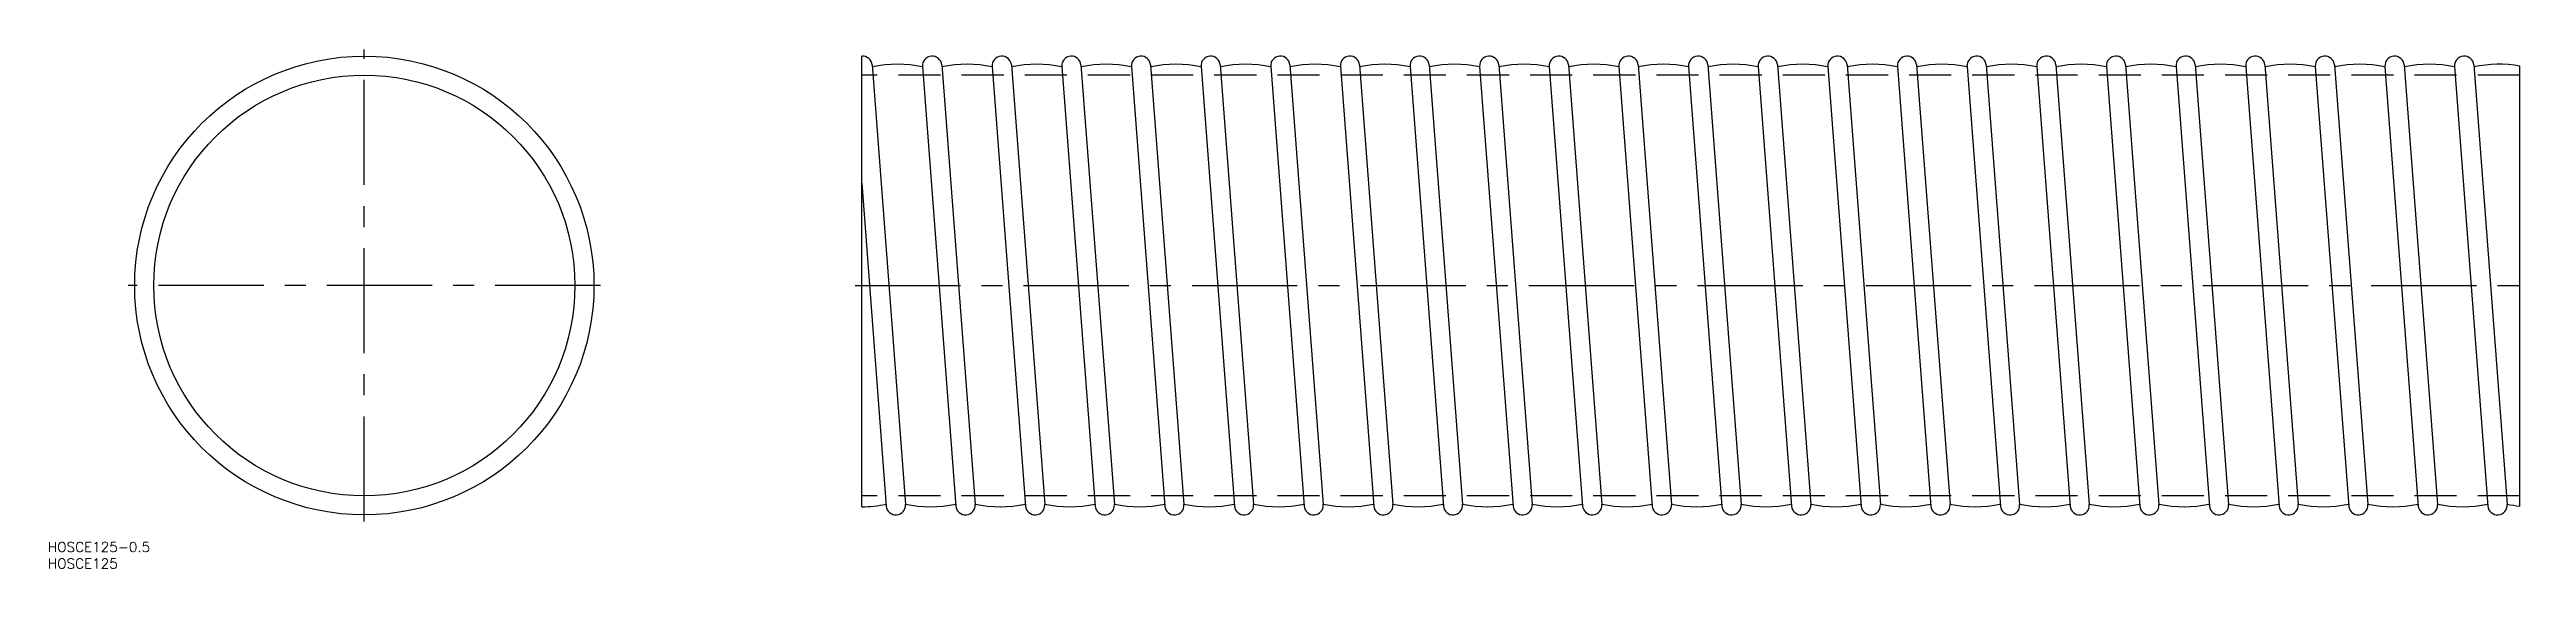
# Model space of a CAD drawing. Extents: x -95 to 652, y -85 to 71.
import ezdxf

# ---------------------------------------------------------------- set-up
doc = ezdxf.new("R2010")
doc.units = 0
doc.linetypes.add('CENTER', pattern=[50.8, 31.75, -6.35, 6.35, -6.35])
doc.linetypes.add('DASHED', pattern=[19.05, 12.7, -6.35])
doc.layers.get('0').update_dxf_attribs({"linetype": 'CONTINUOUS'})
doc.layers.add('CENTER', color=1, linetype='CENTER')
doc.styles.get("Standard").update_dxf_attribs({"font": 'txt.shx', "height": 3, "bigfont": 'bigfont.shx'})

msp = doc.modelspace()

# ---------------------------------------------------------------- linework, layer by layer
at = {"color": 7, "linetype": 'CONTINUOUS'}
for p, q in [((150, -66.8), (150, 69.24)), ((153.11, 66.57), (163.17, -66.13)), ((168.33, 66.13), (178.39, -66.57)), ((174.11, 66.57), (184.17, -66.13)), ((189.33, 66.13), (199.39, -66.57)), ((195.11, 66.57), (205.17, -66.13)), ((210.33, 66.13), (220.39, -66.57)), ((216.11, 66.57), (226.17, -66.13)), ((231.33, 66.13), (241.39, -66.57)), ((237.11, 66.57), (247.17, -66.13)), ((252.33, 66.13), (262.39, -66.57)), ((258.11, 66.57), (268.17, -66.13)), ((273.33, 66.13), (283.39, -66.57)), ((279.11, 66.57), (289.17, -66.13)), ((294.33, 66.13), (304.39, -66.57)), ((300.11, 66.57), (310.17, -66.13)), ((315.33, 66.13), (325.39, -66.57)), ((321.11, 66.57), (331.17, -66.13)), ((336.33, 66.13), (346.39, -66.57)), ((342.11, 66.57), (352.17, -66.13)), ((357.33, 66.13), (367.39, -66.57)), ((363.11, 66.57), (373.17, -66.13)), ((378.33, 66.13), (388.39, -66.57)), ((384.11, 66.57), (394.17, -66.13)), ((399.33, 66.13), (409.39, -66.57)), ((405.11, 66.57), (415.17, -66.13)), ((420.33, 66.13), (430.39, -66.57)), ((426.11, 66.57), (436.17, -66.13)), ((441.33, 66.13), (451.39, -66.57)), ((447.11, 66.57), (457.17, -66.13)), ((462.33, 66.13), (472.39, -66.57)), ((468.11, 66.57), (478.17, -66.13)), ((483.33, 66.13), (493.39, -66.57)), ((489.11, 66.57), (499.17, -66.13)), ((504.33, 66.13), (514.39, -66.57)), ((510.11, 66.57), (520.17, -66.13)), ((525.33, 66.13), (535.39, -66.57)), ((531.11, 66.57), (541.17, -66.13)), ((546.33, 66.13), (556.39, -66.57)), ((552.11, 66.57), (562.17, -66.13)), ((567.33, 66.13), (577.39, -66.57)), ((573.11, 66.57), (583.17, -66.13)), ((588.33, 66.13), (598.39, -66.57)), ((594.11, 66.57), (604.17, -66.13)), ((609.33, 66.13), (619.39, -66.57)), ((615.11, 66.57), (625.17, -66.13)), ((630.33, 66.13), (640.39, -66.57)), ((636.11, 66.57), (646.17, -66.13)), ((650, -66.61), (650, 66.26)), ((150, 30.89), (157.39, -66.57))]:
    msp.add_line(p, q, dxfattribs=at)
at = {"color": 3, "linetype": 'DASHED'}
for p, q in [((650, 63.5), (150, 63.5)), ((650, -63.5), (150, -63.5))]:
    msp.add_line(p, q, dxfattribs=at)
at = {"color": 7, "linetype": 'CONTINUOUS'}
for radius in [69.25, 63.5]:
    msp.add_circle((0, 0), radius, dxfattribs=at)
for centre, radius, start, end in [((150.22, 66.35), 2.9, 4.33543, 94.3479), ((171.22, 66.35), 2.9, 4.33543, 184.33543), ((192.22, 66.35), 2.9, 4.33543, 184.33543), ((213.22, 66.35), 2.9, 4.33543, 184.33543), ((234.22, 66.35), 2.9, 4.33543, 184.33543), ((255.22, 66.35), 2.9, 4.33543, 184.33543), ((276.22, 66.35), 2.9, 4.33543, 184.33543), ((297.22, 66.35), 2.9, 4.33543, 184.33543), ((318.22, 66.35), 2.9, 4.33543, 184.33543), ((339.22, 66.35), 2.9, 4.33543, 184.33543), ((360.22, 66.35), 2.9, 4.33543, 184.33543), ((381.22, 66.35), 2.9, 4.33543, 184.33543), ((402.22, 66.35), 2.9, 4.33543, 184.33543), ((423.22, 66.35), 2.9, 4.33543, 184.33543), ((444.22, 66.35), 2.9, 4.33543, 184.33543), ((465.22, 66.35), 2.9, 4.33543, 184.33543), ((486.22, 66.35), 2.9, 4.33543, 184.33543), ((507.22, 66.35), 2.9, 4.33543, 184.33543), ((528.22, 66.35), 2.9, 4.33543, 184.33543), ((549.22, 66.35), 2.9, 4.33543, 184.33543), ((570.22, 66.35), 2.9, 4.33543, 184.33543), ((591.22, 66.35), 2.9, 4.33543, 184.33543), ((612.22, 66.35), 2.9, 4.33543, 184.33543), ((633.22, 66.35), 2.9, 4.33543, 184.33543), ((160.75, 30.38), 36.42, 77.96816, 102.03184), ((181.75, 30.38), 36.42, 77.96816, 102.03184), ((202.75, 30.38), 36.42, 77.96816, 102.03184), ((223.75, 30.38), 36.42, 77.96816, 102.03184), ((244.75, 30.38), 36.42, 77.96816, 102.03184), ((265.75, 30.38), 36.42, 77.96816, 102.03184), ((286.75, 30.38), 36.42, 77.96816, 102.03184), ((307.75, 30.38), 36.42, 77.96816, 102.03184), ((328.75, 30.38), 36.42, 77.96816, 102.03184), ((349.75, 30.38), 36.42, 77.96816, 102.03184), ((370.75, 30.38), 36.42, 77.96816, 102.03184), ((391.75, 30.38), 36.42, 77.96816, 102.03184), ((412.75, 30.38), 36.42, 77.96816, 102.03184), ((433.75, 30.38), 36.42, 77.96816, 102.03184), ((454.75, 30.38), 36.42, 77.96816, 102.03184), ((475.75, 30.38), 36.42, 77.96816, 102.03184), ((496.75, 30.38), 36.42, 77.96816, 102.03184), ((517.75, 30.38), 36.42, 77.96816, 102.03184), ((538.75, 30.38), 36.42, 77.96816, 102.03184), ((559.75, 30.38), 36.42, 77.96816, 102.03184), ((580.75, 30.38), 36.42, 77.96816, 102.03184), ((601.75, 30.38), 36.42, 77.96816, 102.03184), ((622.75, 30.38), 36.42, 77.96816, 102.03184), ((643.75, 30.38), 36.42, 80.11251, 102.03184), ((149.75, -30.38), 36.42, 270.38764, 282.03184), ((160.28, -66.35), 2.9, 184.33543, 4.33543), ((170.75, -30.38), 36.42, 257.96816, 282.03184), ((181.28, -66.35), 2.9, 184.33543, 4.33543), ((191.75, -30.38), 36.42, 257.96816, 282.03184), ((202.28, -66.35), 2.9, 184.33543, 4.33543), ((212.75, -30.38), 36.42, 257.96816, 282.03184), ((223.28, -66.35), 2.9, 184.33543, 4.33543), ((233.75, -30.38), 36.42, 257.96816, 282.03184), ((244.28, -66.35), 2.9, 184.33543, 4.33543), ((254.75, -30.38), 36.42, 257.96816, 282.03184), ((265.28, -66.35), 2.9, 184.33543, 4.33543), ((275.75, -30.38), 36.42, 257.96816, 282.03184), ((286.28, -66.35), 2.9, 184.33543, 4.33543), ((296.75, -30.38), 36.42, 257.96816, 282.03184), ((307.28, -66.35), 2.9, 184.33543, 4.33543), ((317.75, -30.38), 36.42, 257.96816, 282.03184), ((328.28, -66.35), 2.9, 184.33543, 4.33543), ((338.75, -30.38), 36.42, 257.96816, 282.03184), ((349.28, -66.35), 2.9, 184.33543, 4.33543), ((359.75, -30.38), 36.42, 257.96816, 282.03184), ((370.28, -66.35), 2.9, 184.33543, 4.33543), ((380.75, -30.38), 36.42, 257.96816, 282.03184), ((391.28, -66.35), 2.9, 184.33543, 4.33543), ((401.75, -30.38), 36.42, 257.96816, 282.03184), ((412.28, -66.35), 2.9, 184.33543, 4.33543), ((422.75, -30.38), 36.42, 257.96816, 282.03184), ((433.28, -66.35), 2.9, 184.33543, 4.33543), ((443.75, -30.38), 36.42, 257.96816, 282.03184), ((454.28, -66.35), 2.9, 184.33543, 4.33543), ((464.75, -30.38), 36.42, 257.96816, 282.03184), ((475.28, -66.35), 2.9, 184.33543, 4.33543), ((485.75, -30.38), 36.42, 257.96816, 282.03184), ((496.28, -66.35), 2.9, 184.33543, 4.33543), ((506.75, -30.38), 36.42, 257.96816, 282.03184), ((517.28, -66.35), 2.9, 184.33543, 4.33543), ((527.75, -30.38), 36.42, 257.96816, 282.03184), ((538.28, -66.35), 2.9, 184.33543, 4.33543), ((548.75, -30.38), 36.42, 257.96816, 282.03184), ((559.28, -66.35), 2.9, 184.33543, 4.33543), ((569.75, -30.38), 36.42, 257.96816, 282.03184), ((580.28, -66.35), 2.9, 184.33543, 4.33543), ((590.75, -30.38), 36.42, 257.96816, 282.03184), ((601.28, -66.35), 2.9, 184.33543, 4.33543), ((611.75, -30.38), 36.42, 257.96816, 282.03184), ((622.28, -66.35), 2.9, 184.33543, 4.33543), ((632.75, -30.38), 36.42, 257.96816, 282.03184), ((643.28, -66.35), 2.9, 184.33543, 4.33543), ((653.75, -30.38), 36.42, 257.96816, 264.08413)]:
    msp.add_arc(centre, radius, start, end, dxfattribs=at)
at = {"layer": 'CENTER', "color": 1, "linetype": 'CENTER'}
for p, q in [((0, -71.25), (0, 71.25)), ((71.25, 0), (-71.25, 0)), ((148, 0), (652, 0))]:
    msp.add_line(p, q, dxfattribs=at)

# ---------------------------------------------------------------- texts
at = {"color": 7, "linetype": 'CONTINUOUS'}
for s, p in [('HOSCE125-0.5', (-95.44, -80.43)), ('HOSCE125', (-95.44, -85.43))]:
    msp.add_text(s, height=3, dxfattribs=at).set_placement(p)

doc.saveas('drawing.dxf')
